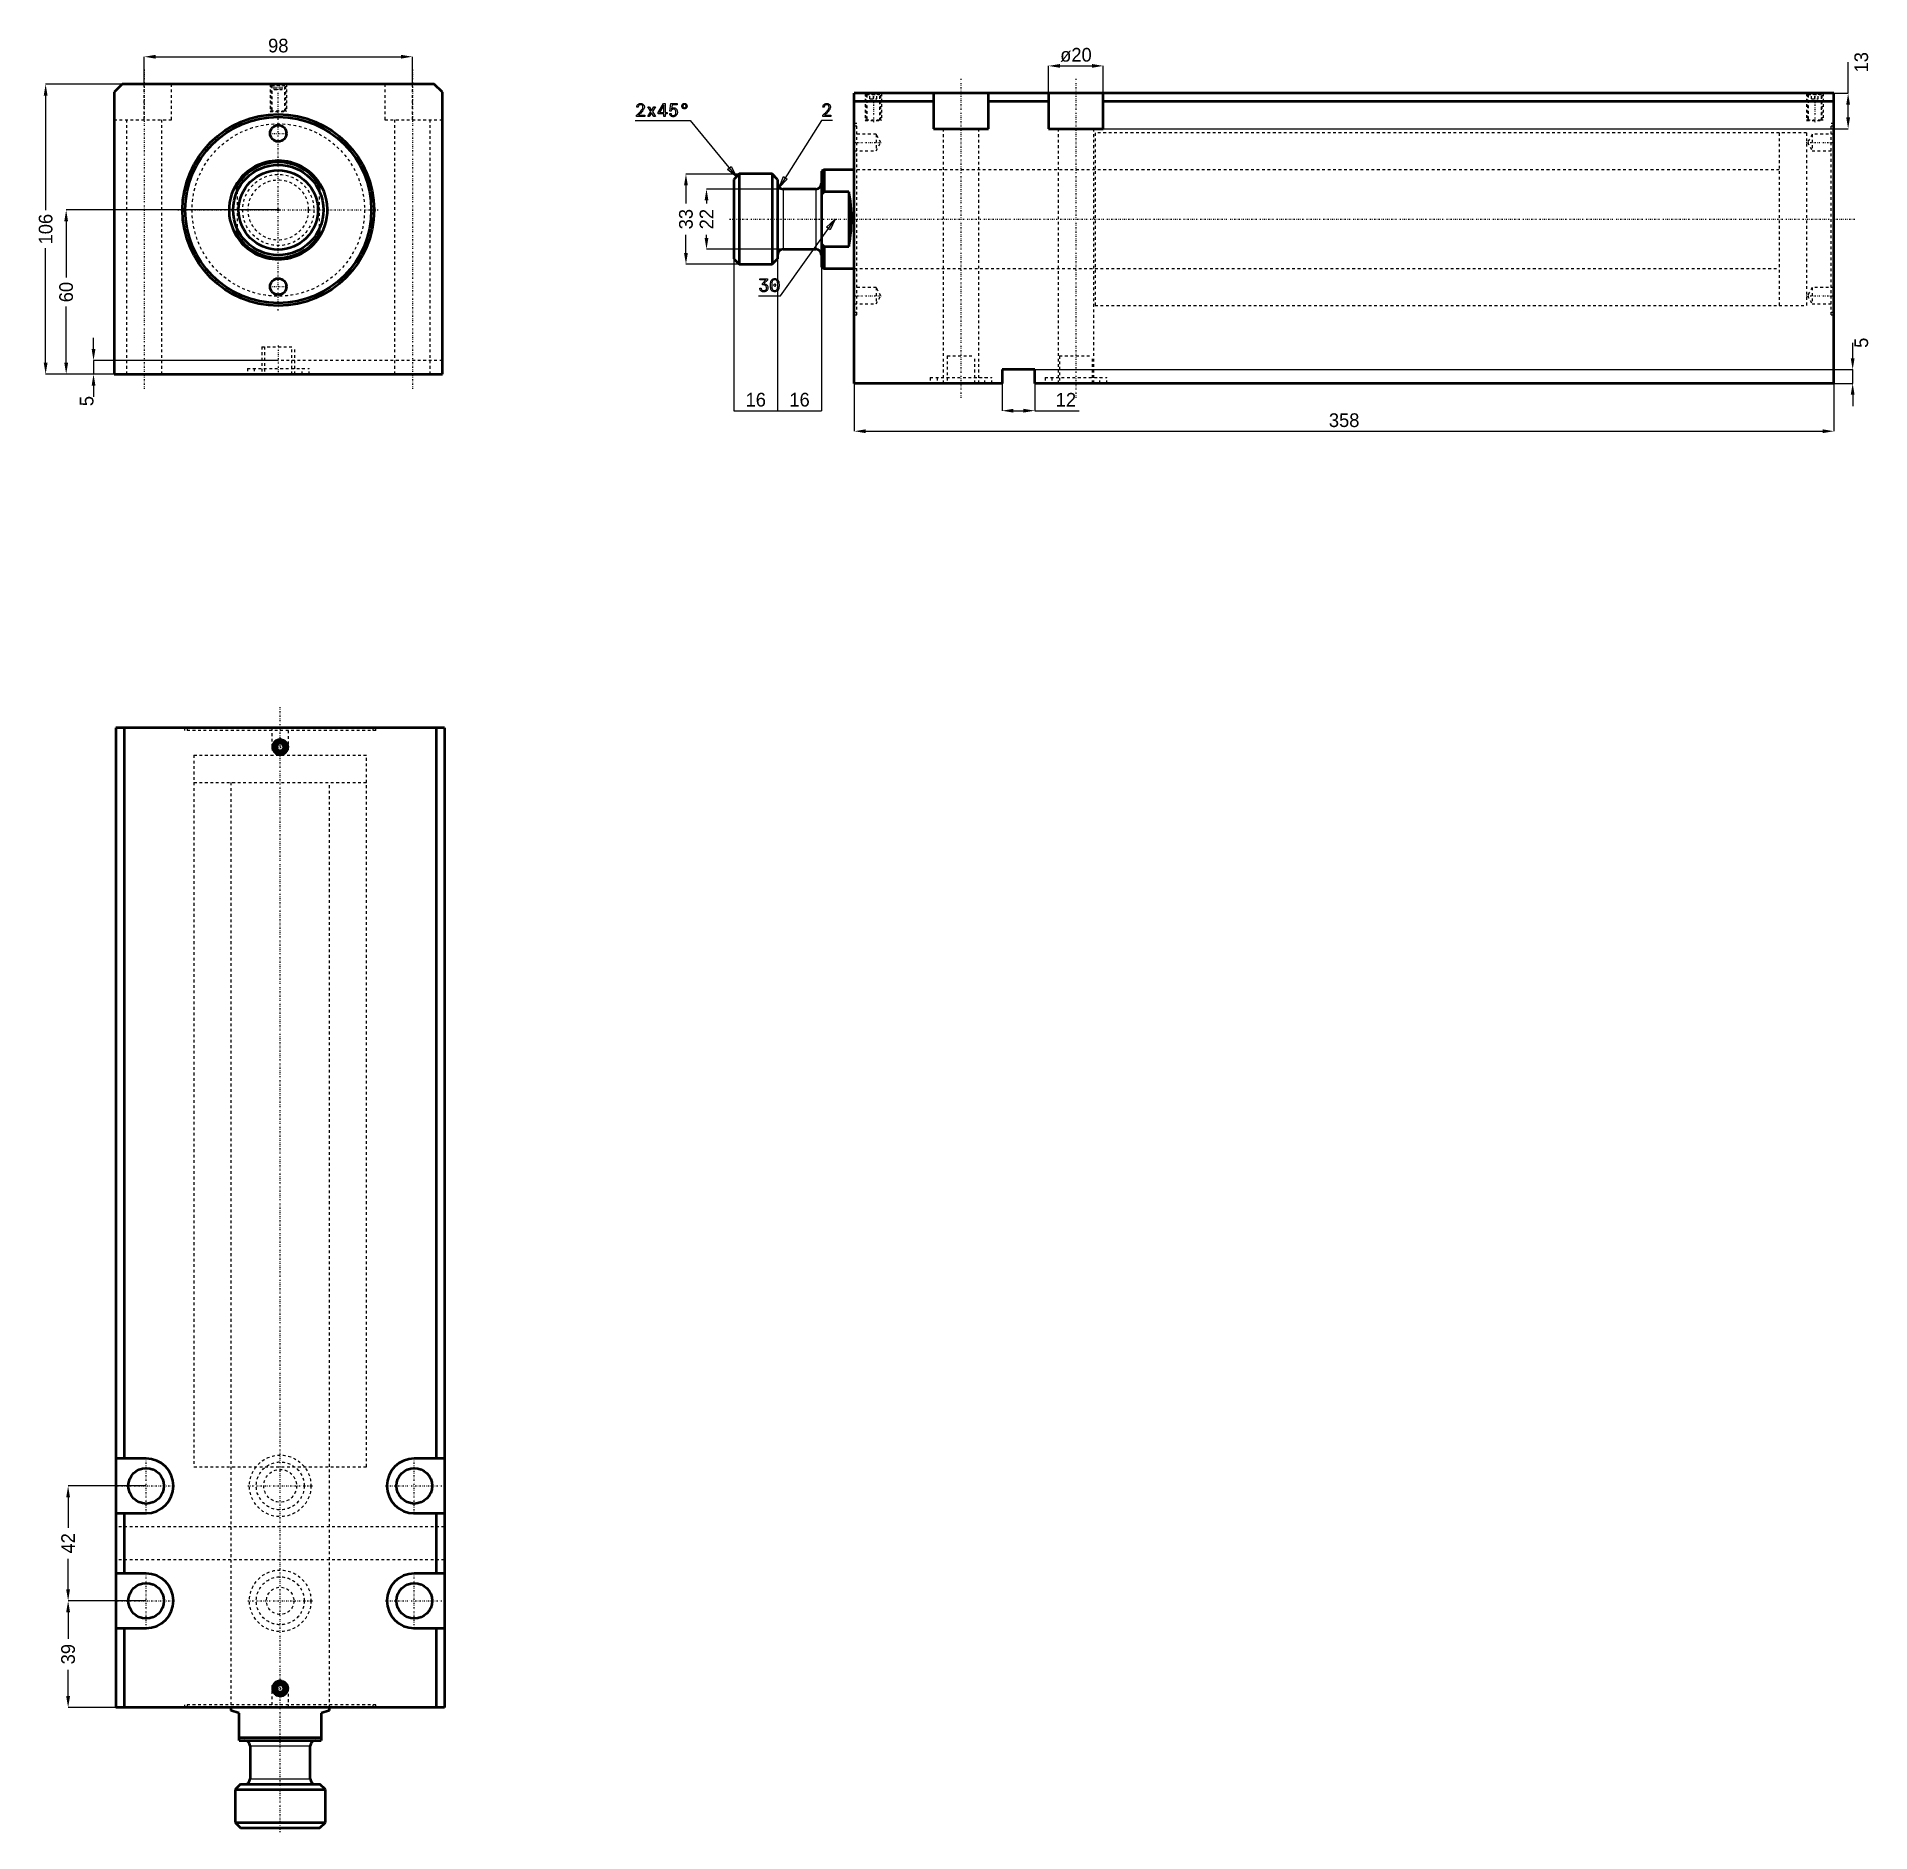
# Model space of a CAD drawing. Header units: millimetres. Extents: x -88 to 582, y -593 to 63.
import ezdxf

# ---------------------------------------------------------------- set-up
doc = ezdxf.new("R2010")
doc.units = ezdxf.units.MM
doc.linetypes.add('Center', pattern=[1.5, 0.45, -0.5, 0.05, -0.5])
doc.linetypes.add('Dashed', pattern=[2, 1, -1])
for name, color, linetype, lineweight in [('2d ConnectionPoints', 7, 'Continuous', 50), ('AM_0', 7, 'Continuous', 50), ('AM_4', 3, 'Continuous', 25), ('AM_5', 3, 'Continuous', 25), ('AM_7', 7, 'Center', 25), ('AM_9', 6, 'Dashed', 25)]:
    doc.layers.add(name, color=color, linetype=linetype, lineweight=lineweight)
doc.dimstyles.new('ISO-25', dxfattribs={"dimtxt": 2.5, "dimasz": 2.5, "dimexe": 1.25, "dimexo": 0.625, "dimtad": 1, "dimtxsty": 'Standard', "dimcen": 2.5, "dimadec": 0, "dimazin": 0, "dimtfac": 1, "dimtmove": 0, "dimatfit": 3, "dimfxl": 0, "dimarcsym": 0})

# ---------------------------------------------------------------- blocks, each defined once
blk = doc.blocks.new('1_JECX_MF_TLA_63_250_0_rod__0_in_JECX_MF_160_TLA_63_250_0__0')
at = {"layer": 'AM_0'}
for p, q in [((-15, 6.87), (-15, 9.95)), ((15, 9.95), (15, 6.87)), ((-15, -9.95), (-15, -6.87)), ((15, -6.87), (15, -9.95))]:
    blk.add_line(p, q, dxfattribs=at)
for points in [[(-15, 9.95), (-15.81, 8.6), (-16.5, 7.19), (-17.06, 5.73), (-17.5, 4.22), (-17.8, 2.68), (-17.97, 1.12), (-17.99, -0.45), (-17.89, -2.02), (-17.64, -3.57), (-17.26, -5.1), (-16.75, -6.58), (-16.12, -8.02), (-15.36, -9.39), (-15, -9.95)], [(15, -9.95), (15.81, -8.6), (16.5, -7.19), (17.06, -5.73), (17.5, -4.22), (17.8, -2.68), (17.97, -1.12), (17.99, 0.45), (17.89, 2.02), (17.64, 3.57), (17.26, 5.1), (16.75, 6.58), (16.12, 8.02), (15.36, 9.39), (15, 9.95)]]:
    blk.add_lwpolyline(points, dxfattribs=at)
for radius in [16.5, 14.5]:
    blk.add_circle((0, 0), radius, dxfattribs=at)
for radius, start, end in [(18, 33.55731, 146.44269), (17.5, 31.00272, 148.99728), (17.5, 211.00272, 328.99728), (18, 213.55731, 326.44269)]:
    blk.add_arc((0, 0), radius, start, end, dxfattribs=at)
at = {"layer": 'AM_9'}
for p, q in [((-15, 6.87), (-15, -6.87)), ((15, 6.87), (15, -6.87))]:
    blk.add_line(p, q, dxfattribs=at)
for radius in [13, 11]:
    blk.add_circle((0, 0), radius, dxfattribs=at)
blk = doc.blocks.new('2_JECX_MF_EXLA_63_250_0_body__0_in_JECX_MF_160_TLA_63_250_0__0')
at = {"layer": 'AM_0'}
for p, q in [((-57, 46), (-60, 43)), ((-60, 43), (-60, -60)), ((57, 46), (-57, 46)), ((60, 43), (57, 46)), ((60, -60), (60, 43)), ((-60, -60), (60, -60))]:
    blk.add_line(p, q, dxfattribs=at)
for centre, radius in [((0, 0), 35), ((0, 0), 34), ((0, 28), 3), ((0, -28), 3)]:
    blk.add_circle(centre, radius, dxfattribs=at)
at = {"layer": 'AM_5', "linetype": 'Dashed'}
for p, q in [((-3, 46), (-3, 36)), ((3, 46), (3, 36))]:
    blk.add_line(p, q, dxfattribs=at)
at = {"layer": 'AM_7'}
for p, q in [((-49, 51.3), (-49, -65.3)), ((49, 51.3), (49, -65.3)), ((0, -36.75), (0, 46.5)), ((-3.15, 28), (3.15, 28)), ((-36.75, 0), (36.75, 0)), ((-3.15, -28), (3.15, -28)), ((0, -49.5), (0, -60.5))]:
    blk.add_line(p, q, dxfattribs=at)
at = {"layer": 'AM_9'}
for p, q in [((-49, 33), (-49, 46)), ((-39, 33), (-39, 46)), ((-3, 46), (-2.73, 45.73)), ((-2.73, 45.73), (-2.73, 36.27)), ((-2.73, 45.73), (2.73, 45.73)), ((-1.9, 46), (-2.4, 45.5)), ((-2.4, 45.5), (2.4, 45.5)), ((-2.4, 45.5), (-2.4, 36)), ((-1.44, 44), (-1.44, 46)), ((-1.44, 44), (1.44, 44)), ((-0.72, 44), (-0.72, 46)), ((0.72, 44), (0.72, 46)), ((1.44, 44), (1.44, 46)), ((2.4, 45.5), (1.9, 46)), ((2.4, 36), (2.4, 45.5)), ((2.73, 45.73), (3, 46)), ((2.73, 36.27), (2.73, 45.73)), ((39, 46), (39, 33)), ((49, 33), (49, 46)), ((-2.73, 36.27), (-3, 36)), ((-3, 36), (3, 36)), ((-2.73, 36.27), (2.73, 36.27)), ((3, 36), (2.73, 36.27)), ((-60, 33), (-39, 33)), ((-55.5, 33), (-55.5, -60)), ((-42.5, -60), (-42.5, 33)), ((39, 33), (60, 33)), ((42.5, 33), (42.5, -60)), ((55.5, -60), (55.5, 33)), ((-6, -50), (6, -50)), ((-6, -50), (-6, -60)), ((-5, -50), (-5, -60)), ((5, -60), (5, -50)), ((6, -60), (6, -50)), ((60, -55), (-60, -55)), ((-11.25, -57.9), (11.25, -57.9)), ((-11.25, -57.9), (-11.25, -60)), ((-8.75, -57.9), (-8.75, -60)), ((8.75, -60), (8.75, -57.9)), ((11.25, -60), (11.25, -57.9))]:
    blk.add_line(p, q, dxfattribs=at)
blk.add_circle((0, 0), 31.5, dxfattribs=at)
blk = doc.blocks.new('*D3')
at = {"layer": 'AM_5', "color": 0, "lineweight": -2}
for p, q in [((-49, 46), (-49, 56)), ((-44.83, 56), (44.83, 56)), ((49, 46), (49, 56))]:
    blk.add_line(p, q, dxfattribs=at)
at = {"layer": 'AM_5', "color": 0}
for points in [[(-44.83, 56.69), (-44.83, 55.31), (-49, 56)], [(44.83, 55.31), (44.83, 56.69), (49, 56)]]:
    blk.add_solid(points, dxfattribs=at)
at = {"layer": 'Defpoints', "color": 0}
for p in [(49, 56), (-49, 46), (49, 46)]:
    blk.add_point(p, dxfattribs=at)
at = {"layer": 'AM_5', "color": 0, "insert": (0, 60.05), "char_height": 5, "attachment_point": 5}
blk.add_mtext('98', dxfattribs=at)
blk = doc.blocks.new('*D4')
at = {"layer": 'AM_5', "color": 0, "lineweight": -2}
for p, q in [((-57, 46), (-85, 46)), ((-85, 41.83), (-85, -0.03)), ((-85, -55.83), (-85, -13.97)), ((-60, -60), (-85, -60))]:
    blk.add_line(p, q, dxfattribs=at)
at = {"layer": 'AM_5', "color": 0}
for points in [[(-84.31, 41.83), (-85.69, 41.83), (-85, 46)], [(-85.69, -55.83), (-84.31, -55.83), (-85, -60)]]:
    blk.add_solid(points, dxfattribs=at)
at = {"layer": 'Defpoints', "color": 0}
for p in [(-57, 46), (-85, -60), (-60, -60)]:
    blk.add_point(p, dxfattribs=at)
at = {"layer": 'AM_5', "color": 0, "insert": (-85, -7), "char_height": 5, "attachment_point": 5, "rotation": 90}
blk.add_mtext('106', dxfattribs=at)
blk = doc.blocks.new('*D5')
at = {"layer": 'AM_5', "color": 0, "lineweight": -2}
for p, q in [((0, 0), (-77.5, 0)), ((-77.5, -4.17), (-77.5, -24.69)), ((-77.5, -55.83), (-77.5, -35.31)), ((-60, -60), (-77.5, -60))]:
    blk.add_line(p, q, dxfattribs=at)
at = {"layer": 'AM_5', "color": 0}
for points in [[(-76.81, -4.17), (-78.19, -4.17), (-77.5, 0)], [(-78.19, -55.83), (-76.81, -55.83), (-77.5, -60)]]:
    blk.add_solid(points, dxfattribs=at)
at = {"layer": 'Defpoints', "color": 0}
for p in [(0, 0), (-77.5, -60), (-60, -60)]:
    blk.add_point(p, dxfattribs=at)
at = {"layer": 'AM_5', "color": 0, "insert": (-77.5, -30), "char_height": 5, "attachment_point": 5, "rotation": 90}
blk.add_mtext('60', dxfattribs=at)
blk = doc.blocks.new('*D6')
at = {"layer": 'AM_5', "color": 0, "lineweight": -2}
for p, q in [((-67.5, -50.83), (-67.5, -46.67)), ((0, -55), (-67.5, -55)), ((-67.5, -55), (-67.5, -60)), ((-60, -60), (-67.5, -60)), ((-67.5, -64.17), (-67.5, -68.33))]:
    blk.add_line(p, q, dxfattribs=at)
at = {"layer": 'AM_5', "color": 0}
for points in [[(-68.19, -50.83), (-66.81, -50.83), (-67.5, -55)], [(-66.81, -64.17), (-68.19, -64.17), (-67.5, -60)]]:
    blk.add_solid(points, dxfattribs=at)
at = {"layer": 'Defpoints', "color": 0}
for p in [(-67.5, -60), (-60, -60), (0, -55)]:
    blk.add_point(p, dxfattribs=at)
at = {"layer": 'AM_5', "color": 0, "insert": (-70, -69.83), "char_height": 5, "attachment_point": 5, "rotation": 90}
blk.add_mtext('5', dxfattribs=at)
blk = doc.blocks.new('1_JECX_MF_TLA_63_250_0_rod__0_in_JECX_MF_160_TLA_63_250_0__4')
at = {"layer": 'AM_0'}
for p, q in [((-18, 0), (-18, -1.03)), ((18, -1.03), (18, 0)), ((-15, -2), (-18, -1.03)), ((-15, -12), (-15, -2)), ((18, -1.03), (15, -2)), ((15, -2), (15, -12)), ((-15, -11), (15, -11)), ((-15, -12), (15, -12)), ((-11, -14), (-11, -26)), ((11, -26), (11, -14)), ((-14.5, -28), (-16.5, -30)), ((-16.5, -30), (16.5, -30)), ((-16.5, -30), (-16.5, -42)), ((-14.5, -28), (14.5, -28)), ((16.5, -30), (14.5, -28)), ((16.5, -42), (16.5, -30)), ((-16.5, -42), (-14.5, -44)), ((-16.5, -42), (16.5, -42)), ((-14.5, -44), (14.5, -44)), ((14.5, -44), (16.5, -42))]:
    blk.add_line(p, q, dxfattribs=at)
for centre, start, end in [((-13, -14), 360, 90), ((13, -14), 90, 180), ((-13, -26), 270, 0), ((13, -26), 180, 270)]:
    blk.add_arc(centre, 2, start, end, dxfattribs=at)
at = {"layer": 'AM_4'}
for p, q in [((-11, -14), (11, -14)), ((-11, -26), (11, -26))]:
    blk.add_line(p, q, dxfattribs=at)
at = {"layer": 'AM_7'}
blk.add_line((0, -45.6), (0, 366), dxfattribs=at)
at = {"layer": 'AM_9'}
for p, q in [((-31.5, 348), (31.5, 348)), ((-31.5, 348), (-31.5, 338)), ((31.5, 338), (31.5, 348)), ((-31.5, 338), (31.5, 338)), ((-18, 338), (-18, 0)), ((18, 0), (18, 338))]:
    blk.add_line(p, q, dxfattribs=at)
blk = doc.blocks.new('2_JECX_MF_EXLA_63_250_0_body__0_in_JECX_MF_160_TLA_63_250_0__4')
at = {"layer": 'AM_0'}
for p, q in [((60, 358), (-60, 358)), ((-60, 358), (-60, 0)), ((-57, 358), (-57, 91)), ((57, 358), (57, 91)), ((60, 358), (60, 0)), ((-0.72, 352.25), (-1.44, 351)), ((-1.44, 351), (-0.72, 349.75)), ((0.72, 352.25), (-0.72, 352.25)), ((-0.72, 349.75), (0.72, 349.75)), ((1.44, 351), (0.72, 352.25)), ((0.72, 349.75), (1.44, 351)), ((-49, 91), (-60, 91)), ((60, 91), (49, 91)), ((-60, 71), (-49, 71)), ((-57, 71), (-57, 49)), ((49, 71), (60, 71)), ((57, 71), (57, 49)), ((-49, 49), (-60, 49)), ((60, 49), (49, 49)), ((-60, 29), (-49, 29)), ((-57, 29), (-57, 0)), ((49, 29), (60, 29)), ((57, 29), (57, 0)), ((-0.72, 8.25), (-1.44, 7)), ((-1.44, 7), (-0.72, 5.75)), ((0.72, 8.25), (-0.72, 8.25)), ((1.44, 7), (0.72, 8.25)), ((0.72, 5.75), (1.44, 7)), ((60, 0), (-60, 0)), ((-0.72, 5.75), (0.72, 5.75))]:
    blk.add_line(p, q, dxfattribs=at)
for centre, radius in [((0, 351), 2.73), ((0, 351), 2.4), ((0, 351), 1.9), ((-49, 81), 6.5), ((49, 81), 6.5), ((-49, 39), 6.5), ((49, 39), 6.5), ((0, 7), 2.73), ((0, 7), 2.4), ((0, 7), 1.9)]:
    blk.add_circle(centre, radius, dxfattribs=at)
for centre, start, end in [((-49, 81), 270, 90), ((49, 81), 90, 270), ((-49, 39), 270, 90), ((49, 39), 90, 270)]:
    blk.add_arc(centre, 10, start, end, dxfattribs=at)
at = {"layer": 'AM_5'}
for centre in [(0, 351), (0, 7)]:
    blk.add_arc(centre, 3, 75, 15, dxfattribs=at)
at = {"layer": 'AM_7'}
for p, q in [((-3.15, 351), (3.15, 351)), ((-49, 70.5), (-49, 91.5)), ((49, 70.5), (49, 91.5)), ((-59.5, 81), (-38.5, 81)), ((-11.81, 81), (11.81, 81)), ((38.5, 81), (59.5, 81)), ((-49, 28.5), (-49, 49.5)), ((49, 28.5), (49, 49.5)), ((-59.5, 39), (-38.5, 39)), ((-11.81, 39), (11.81, 39)), ((38.5, 39), (59.5, 39)), ((-3.15, 7), (3.15, 7))]:
    blk.add_line(p, q, dxfattribs=at)
at = {"layer": 'AM_9'}
for p, q in [((-35, 358), (-35, 357)), ((35, 357), (-35, 357)), ((-34, 358), (-34, 357)), ((-3, 358), (-3, 350)), ((3, 350), (3, 358)), ((34, 357), (34, 358)), ((35, 357), (35, 358)), ((-3, 350), (3, 350)), ((-3, 350), (0, 348.27)), ((0, 348.27), (3, 350)), ((-31.5, 348), (31.5, 348)), ((-31.5, 348), (-31.5, 88)), ((31.5, 88), (31.5, 348)), ((-31.5, 88), (31.5, 88)), ((-18, 88), (-18, 0)), ((18, 0), (18, 88)), ((60, 66), (-60, 66)), ((60, 54), (-60, 54)), ((0, 9.73), (-3, 8)), ((-3, 8), (3, 8)), ((-3, 8), (-3, 0)), ((3, 8), (0, 9.73)), ((3, 0), (3, 8)), ((35, 1), (-35, 1)), ((-35, 1), (-35, 0)), ((-34, 1), (-34, 0)), ((34, 0), (34, 1)), ((35, 0), (35, 1))]:
    blk.add_line(p, q, dxfattribs=at)
for centre, radius in [((0, 81), 11.25), ((0, 81), 8.75), ((0, 81), 6), ((0, 39), 11.25), ((0, 39), 8.75), ((0, 39), 5)]:
    blk.add_circle(centre, radius, dxfattribs=at)
blk = doc.blocks.new('*D12')
at = {"layer": 'AM_5', "color": 0, "lineweight": -2}
for p, q in [((-48.29, -466.24), (-76.79, -466.24)), ((-76.79, -470.41), (-76.79, -481.58)), ((-76.79, -504.08), (-76.79, -492.91)), ((-48.29, -508.24), (-76.79, -508.24))]:
    blk.add_line(p, q, dxfattribs=at)
at = {"layer": 'AM_5', "color": 0}
for points in [[(-77.49, -470.41), (-76.1, -470.41), (-76.79, -466.24)], [(-77.49, -504.08), (-76.1, -504.08), (-76.79, -508.24)]]:
    blk.add_solid(points, dxfattribs=at)
at = {"layer": 'Defpoints', "color": 0}
for p in [(-76.79, -466.24), (-48.29, -466.24), (-48.29, -508.24)]:
    blk.add_point(p, dxfattribs=at)
at = {"layer": 'AM_5', "color": 0, "insert": (-76.79, -487.24), "char_height": 5, "attachment_point": 5, "rotation": 90}
blk.add_mtext('42', dxfattribs=at)
blk = doc.blocks.new('*D13')
at = {"layer": 'AM_5', "color": 0, "lineweight": -2}
for p, q in [((-48.29, -508.24), (-76.79, -508.24)), ((-76.79, -512.41), (-76.79, -522.08)), ((-76.79, -543.08), (-76.79, -533.41)), ((-59.29, -547.24), (-76.79, -547.24))]:
    blk.add_line(p, q, dxfattribs=at)
at = {"layer": 'AM_5', "color": 0}
for points in [[(-77.49, -512.41), (-76.1, -512.41), (-76.79, -508.24)], [(-77.49, -543.08), (-76.1, -543.08), (-76.79, -547.24)]]:
    blk.add_solid(points, dxfattribs=at)
at = {"layer": 'Defpoints', "color": 0}
for p in [(-48.29, -508.24), (-76.79, -547.24), (-59.29, -547.24)]:
    blk.add_point(p, dxfattribs=at)
at = {"layer": 'AM_5', "color": 0, "insert": (-76.79, -527.74), "char_height": 5, "attachment_point": 5, "rotation": 90}
blk.add_mtext('39', dxfattribs=at)
blk = doc.blocks.new('1_JECX_MF_TLA_63_250_0_rod__0_in_JECX_MF_160_TLA_63_250_0__2')
at = {"layer": 'AM_0'}
for p, q in [((-42, 16.5), (-44, 14.5)), ((-44, 14.5), (-44, -14.5)), ((-30, 16.5), (-42, 16.5)), ((-42, 16.5), (-42, -16.5)), ((-28, 14.5), (-30, 16.5)), ((-30, 16.5), (-30, -16.5)), ((-28, 14.5), (-28, -14.5)), ((-11, 18), (-12, 17.5)), ((-12, 17.5), (-12, -17.5)), ((0, 18), (-11, 18)), ((-11, 18), (-11, 9.95)), ((-14, 11), (-26, 11)), ((-11, 9.95), (-12, 9.01)), ((-2, 9.95), (-11, 9.95)), ((-2, 9.95), (-2, -9.95)), ((-26, -11), (-14, -11)), ((-12, -9.01), (-11, -9.95)), ((-11, -9.95), (-2, -9.95)), ((-11, -9.95), (-11, -18)), ((-44, -14.5), (-42, -16.5)), ((-42, -16.5), (-30, -16.5)), ((-30, -16.5), (-28, -14.5)), ((-12, -17.5), (-11, -18)), ((-11, -18), (0, -18))]:
    blk.add_line(p, q, dxfattribs=at)
blk.add_lwpolyline([(-2, -9.95), (-1.74, -8.6), (-1.51, -7.19), (-1.33, -5.73), (-1.19, -4.22), (-1.09, -2.68), (-1.04, -1.12), (-1.03, 0.45), (-1.06, 2.02), (-1.14, 3.57), (-1.26, 5.1), (-1.43, 6.58), (-1.64, 8.02), (-1.88, 9.39), (-2, 9.95)], dxfattribs=at)
for centre, start, end in [((-26, 13), 180, 270), ((-14, 13), 270, 0), ((-26, -13), 90, 180), ((-14, -13), 360, 90)]:
    blk.add_arc(centre, 2, start, end, dxfattribs=at)
at = {"layer": 'AM_4'}
for p, q in [((-26, 11), (-26, -11)), ((-14, 11), (-14, -11))]:
    blk.add_line(p, q, dxfattribs=at)
at = {"layer": 'AM_7'}
blk.add_line((-45.6, 0), (366, 0), dxfattribs=at)
at = {"layer": 'AM_9'}
for p, q in [((348, 31.5), (338, 31.5)), ((338, 31.5), (338, -31.5)), ((348, 31.5), (348, -31.5)), ((338, 18), (0, 18)), ((0, -18), (338, -18)), ((338, -31.5), (348, -31.5))]:
    blk.add_line(p, q, dxfattribs=at)
blk = doc.blocks.new('2_JECX_MF_EXLA_63_250_0_body__0_in_JECX_MF_160_TLA_63_250_0__2')
at = {"layer": 'AM_0'}
for p, q in [((0, -60), (0, 46)), ((358, 46), (0, 46)), ((29, 43), (0, 43)), ((29, 46), (29, 33)), ((49, 33), (49, 46)), ((71, 43), (49, 43)), ((71, 46), (71, 33)), ((91, 33), (91, 46)), ((358, 43), (91, 43)), ((358, -60), (358, 46)), ((29, 33), (49, 33)), ((71, 33), (91, 33)), ((54, -60), (0, -60)), ((54, -55), (54, -60)), ((66, -55), (54, -55)), ((66, -60), (66, -55)), ((358, -60), (66, -60))]:
    blk.add_line(p, q, dxfattribs=at)
at = {"layer": 'AM_5', "linetype": 'Dashed'}
for p, q in [((4, 46), (4, 36)), ((10, 46), (10, 36)), ((348, 46), (348, 36)), ((354, 46), (354, 36))]:
    blk.add_line(p, q, dxfattribs=at)
at = {"layer": 'AM_7'}
for p, q in [((39, 51.3), (39, -65.3)), ((81, 51.3), (81, -65.3)), ((7, 46.5), (7, 35.5)), ((351, 46.5), (351, 35.5)), ((-0.49, 28), (10.22, 28)), ((347.78, 28), (358.49, 28)), ((-0.49, -28), (10.22, -28)), ((347.78, -28), (358.49, -28))]:
    blk.add_line(p, q, dxfattribs=at)
at = {"layer": 'AM_9'}
for p, q in [((4, 46), (4.27, 45.73)), ((4.27, 45.73), (4.27, 36.27)), ((4.27, 45.73), (9.73, 45.73)), ((5.1, 46), (4.6, 45.5)), ((4.6, 45.5), (4.6, 36)), ((4.6, 45.5), (9.4, 45.5)), ((5.75, 44), (5.75, 46)), ((5.75, 44), (8.25, 44)), ((7, 44), (7, 46)), ((8.25, 44), (8.25, 46)), ((9.4, 45.5), (8.9, 46)), ((9.4, 36), (9.4, 45.5)), ((9.73, 45.73), (10, 46)), ((9.73, 36.27), (9.73, 45.73)), ((348, 46), (348.27, 45.73)), ((348.27, 45.73), (348.27, 36.27)), ((348.27, 45.73), (353.73, 45.73)), ((349.1, 46), (348.6, 45.5)), ((348.6, 45.5), (348.6, 36)), ((348.6, 45.5), (353.4, 45.5)), ((349.75, 44), (349.75, 46)), ((349.75, 44), (352.25, 44)), ((351, 44), (351, 46)), ((352.25, 44), (352.25, 46)), ((353.4, 45.5), (352.9, 46)), ((353.4, 36), (353.4, 45.5)), ((353.73, 45.73), (354, 46)), ((353.73, 36.27), (353.73, 45.73)), ((1, 35), (0, 35)), ((1, 34), (0, 34)), ((1, -35), (1, 35)), ((4.27, 36.27), (4, 36)), ((4, 36), (10, 36)), ((4.27, 36.27), (9.73, 36.27)), ((10, 36), (9.73, 36.27)), ((348.27, 36.27), (348, 36)), ((348, 36), (354, 36)), ((348.27, 36.27), (353.73, 36.27)), ((354, 36), (353.73, 36.27)), ((357, -35), (357, 35)), ((358, 35), (357, 35)), ((358, 34), (357, 34)), ((8, 31), (0, 31)), ((9.73, 28), (8, 31)), ((8, 31), (8, 25)), ((8, 25), (9.73, 28)), ((32.5, 33), (32.5, -60)), ((45.5, -60), (45.5, 33)), ((74.5, 33), (74.5, -60)), ((87.5, -60), (87.5, 33)), ((348, 31.5), (88, 31.5)), ((88, 31.5), (88, -31.5)), ((348, 31.5), (348, -31.5)), ((350, 31), (348.27, 28)), ((348.27, 28), (350, 25)), ((358, 31), (350, 31)), ((350, 31), (350, 25)), ((0, 25), (8, 25)), ((350, 25), (358, 25)), ((88, 18), (0, 18)), ((0, -18), (88, -18)), ((8, -25), (0, -25)), ((9.73, -28), (8, -25)), ((8, -25), (8, -31)), ((350, -25), (348.27, -28)), ((358, -25), (350, -25)), ((350, -25), (350, -31)), ((0, -31), (8, -31)), ((8, -31), (9.73, -28)), ((88, -31.5), (348, -31.5)), ((348.27, -28), (350, -31)), ((350, -31), (358, -31)), ((0, -34), (1, -34)), ((0, -35), (1, -35)), ((357, -34), (358, -34)), ((357, -35), (358, -35)), ((34, -50), (44, -50)), ((34, -50), (34, -60)), ((44, -60), (44, -50)), ((75, -50), (87, -50)), ((75, -50), (75, -60)), ((87, -60), (87, -50)), ((27.75, -57.9), (50.25, -57.9)), ((27.75, -57.9), (27.75, -60)), ((30.25, -57.9), (30.25, -60)), ((47.75, -60), (47.75, -57.9)), ((50.25, -60), (50.25, -57.9)), ((69.75, -57.9), (92.25, -57.9)), ((69.75, -57.9), (69.75, -60)), ((72.25, -57.9), (72.25, -60)), ((89.75, -60), (89.75, -57.9)), ((92.25, -60), (92.25, -57.9))]:
    blk.add_line(p, q, dxfattribs=at)
blk = doc.blocks.new('*D26')
at = {"layer": 'AM_5', "color": 0, "lineweight": -2}
for p, q in [((281.48, 42.65), (281.48, 52.65)), ((285.64, 52.65), (297.31, 52.65)), ((301.48, 42.65), (301.48, 52.65))]:
    blk.add_line(p, q, dxfattribs=at)
at = {"layer": 'AM_5', "color": 0}
for points in [[(285.64, 53.35), (285.64, 51.96), (281.48, 52.65)], [(297.31, 53.35), (297.31, 51.96), (301.48, 52.65)]]:
    blk.add_solid(points, dxfattribs=at)
at = {"layer": 'Defpoints', "color": 0}
for p in [(301.48, 52.65), (281.48, 42.65), (301.48, 42.65)]:
    blk.add_point(p, dxfattribs=at)
at = {"layer": 'AM_5', "color": 0, "insert": (291.48, 56.65), "char_height": 5, "attachment_point": 5}
blk.add_mtext('ø20', dxfattribs=at)
blk = doc.blocks.new('*D27')
at = {"layer": 'AM_5', "color": 0, "lineweight": -2}
for p, q in [((573.64, 42.65), (573.64, 53.98)), ((301.48, 42.65), (573.64, 42.65)), ((573.64, 33.82), (573.64, 38.48)), ((301.48, 29.65), (573.64, 29.65))]:
    blk.add_line(p, q, dxfattribs=at)
at = {"layer": 'AM_5', "color": 0}
for points in [[(572.95, 38.48), (574.34, 38.48), (573.64, 42.65)], [(572.95, 33.82), (574.34, 33.82), (573.64, 29.65)]]:
    blk.add_solid(points, dxfattribs=at)
at = {"layer": 'Defpoints', "color": 0}
for p in [(301.48, 42.65), (573.64, 42.65), (301.48, 29.65)]:
    blk.add_point(p, dxfattribs=at)
at = {"layer": 'AM_5', "color": 0, "insert": (578.48, 53.98), "char_height": 5, "attachment_point": 5, "rotation": 90}
blk.add_mtext('13', dxfattribs=at)
blk = doc.blocks.new('*D28')
at = {"layer": 'AM_5', "color": 0, "lineweight": -2}
for p, q in [((210.48, -63.35), (210.48, -80.85)), ((568.48, -63.35), (568.48, -80.85)), ((214.64, -80.85), (564.31, -80.85))]:
    blk.add_line(p, q, dxfattribs=at)
at = {"layer": 'AM_5', "color": 0}
for points in [[(214.64, -80.15), (214.64, -81.54), (210.48, -80.85)], [(564.31, -80.15), (564.31, -81.54), (568.48, -80.85)]]:
    blk.add_solid(points, dxfattribs=at)
at = {"layer": 'Defpoints', "color": 0}
for p in [(210.48, -63.35), (568.48, -63.35), (568.48, -80.85)]:
    blk.add_point(p, dxfattribs=at)
at = {"layer": 'AM_5', "color": 0, "insert": (389.48, -76.85), "char_height": 5, "attachment_point": 5}
blk.add_mtext('358', dxfattribs=at)
blk = doc.blocks.new('*D29')
at = {"layer": 'AM_5', "color": 0, "lineweight": -2}
for p, q in [((182.48, -17.85), (182.48, -73.35)), ((198.48, -16.35), (198.48, -73.35)), ((182.48, -73.35), (198.48, -73.35))]:
    blk.add_line(p, q, dxfattribs=at)
at = {"layer": 'Defpoints', "color": 0}
for p in [(182.48, -17.85), (198.48, -16.35), (198.48, -73.35)]:
    blk.add_point(p, dxfattribs=at)
at = {"layer": 'AM_5', "color": 0, "insert": (190.48, -69.35), "char_height": 5, "attachment_point": 5}
blk.add_mtext('16', dxfattribs=at)
blk = doc.blocks.new('*D30')
at = {"layer": 'AM_5', "color": 0, "lineweight": -2}
for p, q in [((166.48, -17.85), (166.48, -73.35)), ((182.48, -17.85), (182.48, -73.35)), ((166.48, -73.35), (182.48, -73.35))]:
    blk.add_line(p, q, dxfattribs=at)
at = {"layer": 'Defpoints', "color": 0}
for p in [(166.48, -17.85), (182.48, -17.85), (182.48, -73.35)]:
    blk.add_point(p, dxfattribs=at)
at = {"layer": 'AM_5', "color": 0, "insert": (174.48, -69.35), "char_height": 5, "attachment_point": 5}
blk.add_mtext('16', dxfattribs=at)
blk = doc.blocks.new('*D31')
at = {"layer": 'AM_5', "color": 0, "lineweight": -2}
for p, q in [((168.48, 13.15), (148.98, 13.15)), ((148.98, 8.98), (148.98, 2.32)), ((148.98, -15.68), (148.98, -9.02)), ((168.48, -19.85), (148.98, -19.85))]:
    blk.add_line(p, q, dxfattribs=at)
at = {"layer": 'AM_5', "color": 0}
for points in [[(148.28, 8.98), (149.67, 8.98), (148.98, 13.15)], [(148.28, -15.68), (149.67, -15.68), (148.98, -19.85)]]:
    blk.add_solid(points, dxfattribs=at)
at = {"layer": 'Defpoints', "color": 0}
for p in [(148.98, 13.15), (168.48, 13.15), (168.48, -19.85)]:
    blk.add_point(p, dxfattribs=at)
at = {"layer": 'AM_5', "color": 0, "insert": (148.98, -3.35), "char_height": 5, "attachment_point": 5, "rotation": 90}
blk.add_mtext('33', dxfattribs=at)
blk = doc.blocks.new('*D32')
at = {"layer": 'AM_5', "color": 0, "lineweight": -2}
for p, q in [((184.48, 7.65), (156.48, 7.65)), ((156.48, 3.48), (156.48, 2.32)), ((156.48, -10.18), (156.48, -9.02)), ((184.48, -14.35), (156.48, -14.35))]:
    blk.add_line(p, q, dxfattribs=at)
at = {"layer": 'AM_5', "color": 0}
for points in [[(155.78, 3.48), (157.17, 3.48), (156.48, 7.65)], [(155.78, -10.18), (157.17, -10.18), (156.48, -14.35)]]:
    blk.add_solid(points, dxfattribs=at)
at = {"layer": 'Defpoints', "color": 0}
for p in [(156.48, 7.65), (184.48, 7.65), (184.48, -14.35)]:
    blk.add_point(p, dxfattribs=at)
at = {"layer": 'AM_5', "color": 0, "insert": (156.48, -3.35), "char_height": 5, "attachment_point": 5, "rotation": 90}
blk.add_mtext('22', dxfattribs=at)
blk = doc.blocks.new('*D33')
at = {"layer": 'AM_5', "color": 0, "lineweight": -2}
for p, q in [((264.48, -58.35), (264.48, -73.35)), ((276.48, -63.35), (276.48, -73.35)), ((268.64, -73.35), (272.31, -73.35)), ((276.48, -73.35), (292.64, -73.35))]:
    blk.add_line(p, q, dxfattribs=at)
at = {"layer": 'AM_5', "color": 0}
for points in [[(268.64, -72.65), (268.64, -74.04), (264.48, -73.35)], [(272.31, -72.65), (272.31, -74.04), (276.48, -73.35)]]:
    blk.add_solid(points, dxfattribs=at)
at = {"layer": 'Defpoints', "color": 0}
for p in [(264.48, -58.35), (276.48, -63.35), (276.48, -73.35)]:
    blk.add_point(p, dxfattribs=at)
at = {"layer": 'AM_5', "color": 0, "insert": (287.81, -69.35), "char_height": 5, "attachment_point": 5}
blk.add_mtext('12', dxfattribs=at)
blk = doc.blocks.new('*D34')
at = {"layer": 'AM_5', "color": 0, "lineweight": -2}
for p, q in [((575.31, -54.18), (575.31, -48.52)), ((264.48, -58.35), (575.31, -58.35)), ((575.31, -63.35), (575.31, -58.35)), ((276.48, -63.35), (575.31, -63.35)), ((575.31, -67.52), (575.31, -71.68))]:
    blk.add_line(p, q, dxfattribs=at)
at = {"layer": 'AM_5', "color": 0}
for points in [[(574.61, -54.18), (576, -54.18), (575.31, -58.35)], [(574.61, -67.52), (576, -67.52), (575.31, -63.35)]]:
    blk.add_solid(points, dxfattribs=at)
at = {"layer": 'Defpoints', "color": 0}
for p in [(264.48, -58.35), (276.48, -63.35), (575.31, -63.35)]:
    blk.add_point(p, dxfattribs=at)
at = {"layer": 'AM_5', "color": 0, "insert": (578.48, -48.52), "char_height": 5, "attachment_point": 5, "rotation": 90}
blk.add_mtext('5', dxfattribs=at)

msp = doc.modelspace()

# ---------------------------------------------------------------- linework, layer by layer
at = {"layer": '2d ConnectionPoints'}
for p in [(0, 0), (210.475, -3.349), (0.705, -547.243)]:
    msp.add_point(p, dxfattribs=at)
at = {"layer": 'AM_5'}
for p, q in [((130.475, 32.651), (150.475, 32.651)), ((150.475, 32.651), (167.475, 12.151)), ((198.475, 32.651), (183.061, 8.237)), ((202.475, 32.651), (198.475, 32.651)), ((183.475, -31.349), (203.475, -3.349)), ((175.475, -31.349), (183.475, -31.349))]:
    msp.add_line(p, q, dxfattribs=at)
for points in [[(131.122, 34.762), (131.122, 34.762), (131.336, 34.958), (131.641, 35.244), (131.641, 35.244), (131.927, 35.52), (132.107, 35.7), (132.107, 35.7), (132.279, 35.881), (132.526, 36.165), (132.526, 36.165), (132.759, 36.465), (132.906, 36.673), (132.906, 36.673), (133.036, 36.881), (133.177, 37.177), (133.177, 37.177), (133.252, 37.454), (133.267, 37.629), (133.267, 37.629), (133.262, 37.727), (133.239, 37.865), (133.239, 37.865), (133.196, 37.994), (133.156, 38.074), (133.156, 38.074), (133.109, 38.149), (133.025, 38.247), (133.025, 38.247), (132.927, 38.33), (132.853, 38.376), (132.853, 38.376), (132.773, 38.415), (132.647, 38.457), (132.647, 38.457), (132.513, 38.479), (132.419, 38.484), (132.419, 38.484), (132.314, 38.479), (132.167, 38.456), (132.167, 38.456), (132.03, 38.413), (131.944, 38.373), (131.944, 38.373), (131.865, 38.325), (131.759, 38.238), (131.759, 38.238), (131.67, 38.133), (131.619, 38.053), (131.619, 38.053), (131.577, 37.966), (131.531, 37.824), (131.531, 37.824), (131.507, 37.669), (131.502, 37.557), (131.015, 37.557), (131.015, 37.557), (131.022, 37.724), (131.062, 37.956), (131.062, 37.956), (131.135, 38.167), (131.203, 38.295), (131.203, 38.295), (131.284, 38.413), (131.425, 38.566), (131.425, 38.566), (131.589, 38.693), (131.712, 38.763), (131.712, 38.763), (131.842, 38.82), (132.049, 38.882), (132.049, 38.882), (132.267, 38.916), (132.419, 38.922), (132.419, 38.922), (132.561, 38.916), (132.767, 38.885), (132.767, 38.885), (132.965, 38.827), (133.091, 38.773), (133.091, 38.773), (133.211, 38.707), (133.372, 38.588), (133.372, 38.588), (133.511, 38.444), (133.59, 38.334), (133.59, 38.334), (133.658, 38.214), (133.73, 38.019), (133.73, 38.019), (133.77, 37.805), (133.777, 37.652), (133.777, 37.652), (133.766, 37.478), (133.708, 37.212), (133.708, 37.212), (133.6, 36.938), (133.501, 36.751), (133.501, 36.751), (133.387, 36.565), (133.201, 36.297), (133.201, 36.297), (133, 36.04), (132.856, 35.875), (132.856, 35.875), (132.701, 35.708), (132.441, 35.437), (132.441, 35.437), (132.148, 35.142), (131.934, 34.931), (131.59, 34.593), (133.917, 34.59), (133.917, 34.151), (130.95, 34.151), (130.95, 34.606), (131.122, 34.762)], [(136.146, 35.936), (135.047, 37.726), (135.616, 37.726), (136.435, 36.371), (137.296, 37.726), (137.813, 37.726), (136.727, 35.978), (137.865, 34.151), (137.29, 34.151), (136.425, 35.555), (135.512, 34.151), (134.985, 34.151), (136.146, 35.936)], [(140.9, 35.191), (138.794, 35.191), (138.794, 35.614), (140.711, 38.864), (141.355, 38.864), (141.355, 35.63), (142.057, 35.63), (142.057, 35.191), (141.355, 35.191), (141.355, 34.151), (140.9, 34.151), (140.9, 35.191)], [(140.906, 35.63), (140.906, 38.318), (139.353, 35.63), (140.906, 35.63)], [(144.357, 34.093), (144.357, 34.093), (144.21, 34.098), (144.001, 34.124), (144.001, 34.124), (143.805, 34.173), (143.681, 34.218), (143.681, 34.218), (143.565, 34.273), (143.409, 34.378), (143.409, 34.378), (143.275, 34.506), (143.198, 34.606), (143.198, 34.606), (143.133, 34.717), (143.063, 34.904), (143.063, 34.904), (143.025, 35.115), (143.018, 35.269), (143.525, 35.269), (143.525, 35.269), (143.534, 35.123), (143.584, 34.933), (143.584, 34.933), (143.676, 34.776), (143.761, 34.691), (143.761, 34.691), (143.861, 34.621), (144.032, 34.545), (144.032, 34.545), (144.23, 34.504), (144.376, 34.496), (144.376, 34.496), (144.502, 34.503), (144.674, 34.539), (144.674, 34.539), (144.826, 34.606), (144.916, 34.668), (144.916, 34.668), (144.997, 34.741), (145.102, 34.867), (145.102, 34.867), (145.186, 35.012), (145.231, 35.12), (145.231, 35.12), (145.267, 35.234), (145.307, 35.412), (145.307, 35.412), (145.328, 35.6), (145.332, 35.731), (145.332, 35.731), (145.328, 35.85), (145.308, 36.024), (145.308, 36.024), (145.269, 36.19), (145.234, 36.298), (145.234, 36.298), (145.191, 36.4), (145.112, 36.537), (145.112, 36.537), (145.014, 36.656), (144.939, 36.725), (144.939, 36.725), (144.856, 36.784), (144.717, 36.847), (144.717, 36.847), (144.561, 36.881), (144.448, 36.888), (144.448, 36.888), (144.327, 36.88), (144.157, 36.838), (144.157, 36.838), (144, 36.761), (143.902, 36.69), (143.902, 36.69), (143.813, 36.604), (143.704, 36.455), (143.704, 36.455), (143.622, 36.279), (143.583, 36.147), (143.089, 36.147), (143.427, 38.877), (145.722, 38.877), (145.722, 38.454), (143.889, 38.454), (143.681, 36.891), (143.681, 36.891), (143.75, 36.975), (143.857, 37.085), (143.857, 37.085), (143.97, 37.175), (144.048, 37.224), (144.048, 37.224), (144.13, 37.265), (144.263, 37.308), (144.263, 37.308), (144.409, 37.332), (144.513, 37.336), (144.513, 37.336), (144.672, 37.328), (144.895, 37.283), (144.895, 37.283), (145.097, 37.199), (145.221, 37.122), (145.221, 37.122), (145.335, 37.03), (145.485, 36.869), (145.485, 36.869), (145.608, 36.68), (145.676, 36.538), (145.676, 36.538), (145.733, 36.388), (145.793, 36.149), (145.793, 36.149), (145.826, 35.895), (145.832, 35.718), (145.832, 35.718), (145.825, 35.531), (145.786, 35.267), (145.786, 35.267), (145.714, 35.023), (145.647, 34.871), (145.647, 34.871), (145.567, 34.73), (145.425, 34.543), (145.425, 34.543), (145.255, 34.386), (145.127, 34.298), (145.127, 34.298), (144.989, 34.224), (144.767, 34.144), (144.767, 34.144), (144.527, 34.101), (144.357, 34.093)], [(148.432, 36.946), (148.432, 36.946), (148.329, 36.952), (148.181, 36.98), (148.181, 36.98), (148.041, 37.033), (147.951, 37.081), (147.951, 37.081), (147.866, 37.139), (147.752, 37.24), (147.752, 37.24), (147.655, 37.358), (147.6, 37.447), (147.6, 37.447), (147.553, 37.541), (147.502, 37.687), (147.502, 37.687), (147.475, 37.841), (147.47, 37.947), (147.47, 37.947), (147.475, 38.054), (147.502, 38.207), (147.502, 38.207), (147.553, 38.354), (147.6, 38.448), (147.6, 38.448), (147.655, 38.536), (147.752, 38.655), (147.752, 38.655), (147.866, 38.756), (147.951, 38.813), (147.951, 38.813), (148.041, 38.862), (148.181, 38.915), (148.181, 38.915), (148.329, 38.943), (148.432, 38.948), (148.432, 38.948), (148.534, 38.943), (148.681, 38.915), (148.681, 38.915), (148.822, 38.862), (148.911, 38.813), (148.911, 38.813), (148.995, 38.756), (149.108, 38.655), (149.108, 38.655), (149.204, 38.537), (149.259, 38.449), (149.259, 38.449), (149.305, 38.356), (149.355, 38.209), (149.355, 38.209), (149.382, 38.055), (149.387, 37.947), (149.387, 37.947), (149.382, 37.84), (149.355, 37.685), (149.355, 37.685), (149.305, 37.539), (149.259, 37.445), (149.259, 37.445), (149.204, 37.357), (149.108, 37.24), (149.108, 37.24), (148.995, 37.139), (148.911, 37.081), (148.911, 37.081), (148.822, 37.033), (148.681, 36.98), (148.681, 36.98), (148.534, 36.952), (148.432, 36.946)], [(148.432, 37.343), (148.432, 37.343), (148.493, 37.346), (148.582, 37.363), (148.582, 37.363), (148.667, 37.395), (148.721, 37.424), (148.721, 37.424), (148.772, 37.459), (148.84, 37.52), (148.84, 37.52), (148.899, 37.591), (148.932, 37.645), (148.932, 37.645), (148.96, 37.702), (148.991, 37.79), (148.991, 37.79), (149.007, 37.883), (149.01, 37.947), (149.01, 37.947), (149.007, 38.011), (148.991, 38.104), (148.991, 38.104), (148.96, 38.193), (148.932, 38.25), (148.932, 38.25), (148.899, 38.303), (148.84, 38.375), (148.84, 38.375), (148.772, 38.436), (148.721, 38.471), (148.721, 38.471), (148.667, 38.5), (148.582, 38.531), (148.582, 38.531), (148.493, 38.549), (148.432, 38.552), (148.432, 38.552), (148.37, 38.549), (148.281, 38.531), (148.281, 38.531), (148.196, 38.5), (148.141, 38.471), (148.141, 38.471), (148.089, 38.436), (148.02, 38.375), (148.02, 38.375), (147.96, 38.303), (147.926, 38.25), (147.926, 38.25), (147.898, 38.193), (147.867, 38.104), (147.867, 38.104), (147.85, 38.011), (147.847, 37.947), (147.847, 37.947), (147.85, 37.883), (147.867, 37.79), (147.867, 37.79), (147.898, 37.702), (147.926, 37.645), (147.926, 37.645), (147.96, 37.591), (148.02, 37.52), (148.02, 37.52), (148.089, 37.459), (148.141, 37.424), (148.141, 37.424), (148.196, 37.395), (148.281, 37.363), (148.281, 37.363), (148.37, 37.346), (148.432, 37.343)], [(199.122, 34.762), (199.122, 34.762), (199.336, 34.958), (199.641, 35.244), (199.641, 35.244), (199.927, 35.52), (200.107, 35.7), (200.107, 35.7), (200.279, 35.881), (200.526, 36.165), (200.526, 36.165), (200.759, 36.465), (200.906, 36.673), (200.906, 36.673), (201.036, 36.881), (201.177, 37.177), (201.177, 37.177), (201.252, 37.454), (201.267, 37.629), (201.267, 37.629), (201.262, 37.727), (201.239, 37.865), (201.239, 37.865), (201.196, 37.994), (201.156, 38.074), (201.156, 38.074), (201.109, 38.149), (201.025, 38.247), (201.025, 38.247), (200.927, 38.33), (200.853, 38.376), (200.853, 38.376), (200.773, 38.415), (200.647, 38.457), (200.647, 38.457), (200.513, 38.479), (200.419, 38.484), (200.419, 38.484), (200.314, 38.479), (200.167, 38.456), (200.167, 38.456), (200.03, 38.413), (199.944, 38.373), (199.944, 38.373), (199.865, 38.325), (199.759, 38.238), (199.759, 38.238), (199.67, 38.133), (199.619, 38.053), (199.619, 38.053), (199.577, 37.966), (199.531, 37.824), (199.531, 37.824), (199.507, 37.669), (199.502, 37.557), (199.015, 37.557), (199.015, 37.557), (199.022, 37.724), (199.062, 37.956), (199.062, 37.956), (199.135, 38.167), (199.203, 38.295), (199.203, 38.295), (199.284, 38.413), (199.425, 38.566), (199.425, 38.566), (199.589, 38.693), (199.712, 38.763), (199.712, 38.763), (199.842, 38.82), (200.049, 38.882), (200.049, 38.882), (200.267, 38.916), (200.419, 38.922), (200.419, 38.922), (200.561, 38.916), (200.767, 38.885), (200.767, 38.885), (200.965, 38.827), (201.091, 38.773), (201.091, 38.773), (201.211, 38.707), (201.372, 38.588), (201.372, 38.588), (201.511, 38.444), (201.59, 38.334), (201.59, 38.334), (201.658, 38.214), (201.73, 38.019), (201.73, 38.019), (201.77, 37.805), (201.777, 37.652), (201.777, 37.652), (201.766, 37.478), (201.708, 37.212), (201.708, 37.212), (201.6, 36.938), (201.501, 36.751), (201.501, 36.751), (201.387, 36.565), (201.201, 36.297), (201.201, 36.297), (201, 36.04), (200.856, 35.875), (200.856, 35.875), (200.701, 35.708), (200.441, 35.437), (200.441, 35.437), (200.148, 35.142), (199.934, 34.931), (199.59, 34.593), (201.917, 34.59), (201.917, 34.151), (198.95, 34.151), (198.95, 34.606), (199.122, 34.762)], [(167.475, 12.151), (164.174, 14.827), (165.457, 15.891), (167.475, 12.151)], [(183.061, 8.237), (184.581, 12.205), (185.99, 11.315), (183.061, 8.237)], [(203.475, -3.349), (201.731, -7.224), (200.375, -6.255), (203.475, -3.349)], [(176.408, -28.542), (176.408, -28.542), (176.413, -28.652), (176.442, -28.807), (176.442, -28.807), (176.496, -28.949), (176.546, -29.036), (176.546, -29.036), (176.605, -29.117), (176.707, -29.223), (176.707, -29.223), (176.826, -29.312), (176.915, -29.361), (176.915, -29.361), (177.008, -29.402), (177.154, -29.447), (177.154, -29.447), (177.305, -29.47), (177.409, -29.475), (177.409, -29.475), (177.519, -29.47), (177.679, -29.446), (177.679, -29.446), (177.833, -29.401), (177.932, -29.36), (177.932, -29.36), (178.026, -29.31), (178.152, -29.22), (178.152, -29.22), (178.26, -29.113), (178.322, -29.031), (178.322, -29.031), (178.375, -28.944), (178.432, -28.803), (178.432, -28.803), (178.463, -28.65), (178.468, -28.542), (178.468, -28.542), (178.46, -28.389), (178.417, -28.176), (178.417, -28.176), (178.337, -27.986), (178.264, -27.871), (178.264, -27.871), (178.176, -27.767), (178.021, -27.631), (178.021, -27.631), (177.839, -27.519), (177.703, -27.458), (177.703, -27.458), (177.557, -27.409), (177.323, -27.355), (177.323, -27.355), (177.072, -27.326), (176.895, -27.32), (176.895, -26.865), (178.215, -25.572), (176.011, -25.572), (176.011, -25.136), (178.832, -25.136), (178.832, -25.591), (177.484, -26.924), (177.484, -26.924), (177.778, -26.992), (178.153, -27.139), (178.153, -27.139), (178.448, -27.34), (178.6, -27.504), (178.6, -27.504), (178.721, -27.686), (178.852, -27.984), (178.852, -27.984), (178.923, -28.309), (178.936, -28.542), (178.936, -28.542), (178.927, -28.71), (178.88, -28.945), (178.88, -28.945), (178.791, -29.158), (178.709, -29.288), (178.709, -29.288), (178.613, -29.407), (178.448, -29.563), (178.448, -29.563), (178.261, -29.691), (178.122, -29.761), (178.122, -29.761), (177.977, -29.818), (177.755, -29.88), (177.755, -29.88), (177.526, -29.914), (177.37, -29.92), (177.37, -29.92), (177.219, -29.914), (176.999, -29.881), (176.999, -29.881), (176.789, -29.819), (176.653, -29.763), (176.653, -29.763), (176.525, -29.693), (176.353, -29.566), (176.353, -29.566), (176.203, -29.412), (176.117, -29.293), (176.117, -29.293), (176.044, -29.163), (175.965, -28.949), (175.965, -28.949), (175.922, -28.713), (175.914, -28.542), (176.408, -28.542)], [(181.422, -29.914), (181.422, -29.914), (181.177, -29.902), (180.854, -29.839), (180.854, -29.839), (180.586, -29.722), (180.437, -29.615), (180.437, -29.615), (180.31, -29.486), (180.152, -29.26), (180.152, -29.26), (180.034, -28.994), (179.977, -28.794), (179.977, -28.794), (179.935, -28.574), (179.888, -28.204), (179.888, -28.204), (179.863, -27.784), (179.859, -27.476), (179.859, -27.476), (179.863, -27.176), (179.889, -26.764), (179.889, -26.764), (179.936, -26.4), (179.979, -26.183), (179.979, -26.183), (180.036, -25.985), (180.155, -25.721), (180.155, -25.721), (180.314, -25.496), (180.442, -25.369), (180.442, -25.369), (180.591, -25.262), (180.858, -25.146), (180.858, -25.146), (181.179, -25.083), (181.422, -25.071), (181.422, -25.071), (181.666, -25.083), (181.988, -25.146), (181.988, -25.146), (182.256, -25.262), (182.405, -25.369), (182.405, -25.369), (182.533, -25.496), (182.693, -25.72), (182.693, -25.72), (182.812, -25.984), (182.87, -26.181), (182.87, -26.181), (182.914, -26.398), (182.961, -26.762), (182.961, -26.762), (182.987, -27.175), (182.992, -27.476), (182.992, -27.476), (182.987, -27.779), (182.96, -28.195), (182.96, -28.195), (182.911, -28.565), (182.865, -28.786), (182.865, -28.786), (182.805, -28.988), (182.684, -29.256), (182.684, -29.256), (182.523, -29.484), (182.394, -29.613), (182.394, -29.613), (182.245, -29.721), (181.978, -29.839), (181.978, -29.839), (181.661, -29.902), (181.422, -29.914)], [(181.422, -29.485), (181.422, -29.485), (181.593, -29.474), (181.819, -29.42), (181.819, -29.42), (182.007, -29.318), (182.113, -29.225), (182.113, -29.225), (182.203, -29.114), (182.315, -28.922), (182.315, -28.922), (182.398, -28.698), (182.438, -28.532), (182.438, -28.532), (182.467, -28.352), (182.5, -28.052), (182.5, -28.052), (182.517, -27.718), (182.52, -27.476), (182.52, -27.476), (182.517, -27.22), (182.502, -26.874), (182.502, -26.874), (182.474, -26.574), (182.447, -26.399), (182.447, -26.399), (182.411, -26.241), (182.333, -26.03), (182.333, -26.03), (182.224, -25.85), (182.135, -25.747), (182.135, -25.747), (182.03, -25.661), (181.837, -25.567), (181.837, -25.567), (181.602, -25.516), (181.422, -25.507), (181.422, -25.507), (181.243, -25.516), (181.009, -25.567), (181.009, -25.567), (180.818, -25.661), (180.713, -25.747), (180.713, -25.747), (180.625, -25.85), (180.517, -26.03), (180.517, -26.03), (180.439, -26.241), (180.403, -26.399), (180.403, -26.399), (180.377, -26.574), (180.348, -26.874), (180.348, -26.874), (180.333, -27.22), (180.33, -27.476), (180.33, -27.476), (180.333, -27.72), (180.35, -28.056), (180.35, -28.056), (180.381, -28.356), (180.41, -28.536), (180.41, -28.536), (180.448, -28.701), (180.529, -28.922), (180.529, -28.922), (180.64, -29.114), (180.73, -29.225), (180.73, -29.225), (180.834, -29.318), (181.023, -29.42), (181.023, -29.42), (181.25, -29.474), (181.422, -29.485)], [(180.986, -27.476), (181.422, -26.989), (181.857, -27.476), (181.422, -27.918), (180.986, -27.476)]]:
    msp.add_lwpolyline(points, dxfattribs=at)

# ---------------------------------------------------------------- block references
for name, p in [('2_JECX_MF_EXLA_63_250_0_body__0_in_JECX_MF_160_TLA_63_250_0__0', (0, 0)), ('2_JECX_MF_EXLA_63_250_0_body__0_in_JECX_MF_160_TLA_63_250_0__2', (210.475, -3.349)), ('1_JECX_MF_TLA_63_250_0_rod__0_in_JECX_MF_160_TLA_63_250_0__2', (210.475, -3.349)), ('1_JECX_MF_TLA_63_250_0_rod__0_in_JECX_MF_160_TLA_63_250_0__0', (0, 0)), ('1_JECX_MF_TLA_63_250_0_rod__0_in_JECX_MF_160_TLA_63_250_0__4', (0.705, -547.243)), ('2_JECX_MF_EXLA_63_250_0_body__0_in_JECX_MF_160_TLA_63_250_0__4', (0.705, -547.243))]:
    msp.add_blockref(name, p)

# ---------------------------------------------------------------- dimensions: what is measured, and where the dimension line sits
for base, p1, p2, text, override, picture, middle in [((49, 56), (-49, 46), (49, 46), '98', {"dimtxt": 5, "dimasz": 4.166667, "dimexe": 0, "dimexo": 0, "dimgap": 1.5}, '*D3', (0, 56)), ((301.475, 52.651), (281.475, 42.651), (301.475, 42.651), 'ø20', {"dimtxt": 5, "dimasz": 4.166667, "dimexe": 0, "dimexo": 0, "dimgap": 1.5}, '*D26', (291.475, 52.651)), ((182.475, -73.349), (166.475, -17.849), (182.475, -17.849), '16', {"dimtxt": 5, "dimasz": 0, "dimexe": 0, "dimexo": 0, "dimgap": 1.5}, '*D30', (174.475, -73.349)), ((198.475, -73.349), (182.475, -17.849), (198.475, -16.349), '16', {"dimtxt": 5, "dimasz": 0, "dimexe": 0, "dimexo": 0, "dimgap": 1.5}, '*D29', (190.475, -73.349)), ((276.475, -73.349), (264.475, -58.349), (276.475, -63.349), '12', {"dimtxt": 5, "dimasz": 4.166667, "dimexe": 0, "dimexo": 0, "dimgap": 1.5}, '*D33', (287.808, -73.349)), ((568.475, -80.849), (210.475, -63.349), (568.475, -63.349), '358', {"dimtxt": 5, "dimasz": 4.166667, "dimexe": 0, "dimexo": 0, "dimgap": 1.5}, '*D28', (389.475, -80.849))]:
    dim = msp.add_linear_dim(base=base, p1=p1, p2=p2, text=text, dimstyle='ISO-25', override=override, dxfattribs=at)
    dim.commit()
    dim.dimension.update_dxf_attribs({"geometry": picture, "text_midpoint": middle, "dimtype": 160})
for base, p1, p2, text, picture, middle in [((573.642, 42.651), (301.475, 29.651), (301.475, 42.651), '13', '*D27', (578.475, 53.985)), ((-85, -60), (-57, 46), (-60, -60), '106', '*D4', (-85, -7)), ((148.975, 13.151), (168.475, -19.849), (168.475, 13.151), '33', '*D31', (148.975, -3.349)), ((156.475, 7.651), (184.475, -14.349), (184.475, 7.651), '22', '*D32', (156.475, -3.349)), ((-77.5, -60), (0, 0), (-60, -60), '60', '*D5', (-77.5, -30)), ((-67.5, -60), (0, -55), (-60, -60), '5', '*D6', (-70, -69.833)), ((575.308, -63.349), (264.475, -58.349), (276.475, -63.349), '5', '*D34', (578.475, -48.515)), ((-76.795, -466.243), (-48.295, -508.243), (-48.295, -466.243), '42', '*D12', (-76.795, -487.243)), ((-76.795, -547.243), (-48.295, -508.243), (-59.295, -547.243), '39', '*D13', (-76.795, -527.743))]:
    dim = msp.add_linear_dim(base=base, p1=p1, p2=p2, angle=90, text=text, dimstyle='ISO-25', override={"dimtxt": 5, "dimasz": 4.166667, "dimexe": 0, "dimexo": 0, "dimgap": 1.5}, dxfattribs=at)
    dim.commit()
    dim.dimension.update_dxf_attribs({"geometry": picture, "text_midpoint": middle, "dimtype": 160, "text_rotation": 90})

doc.saveas('drawing.dxf')
